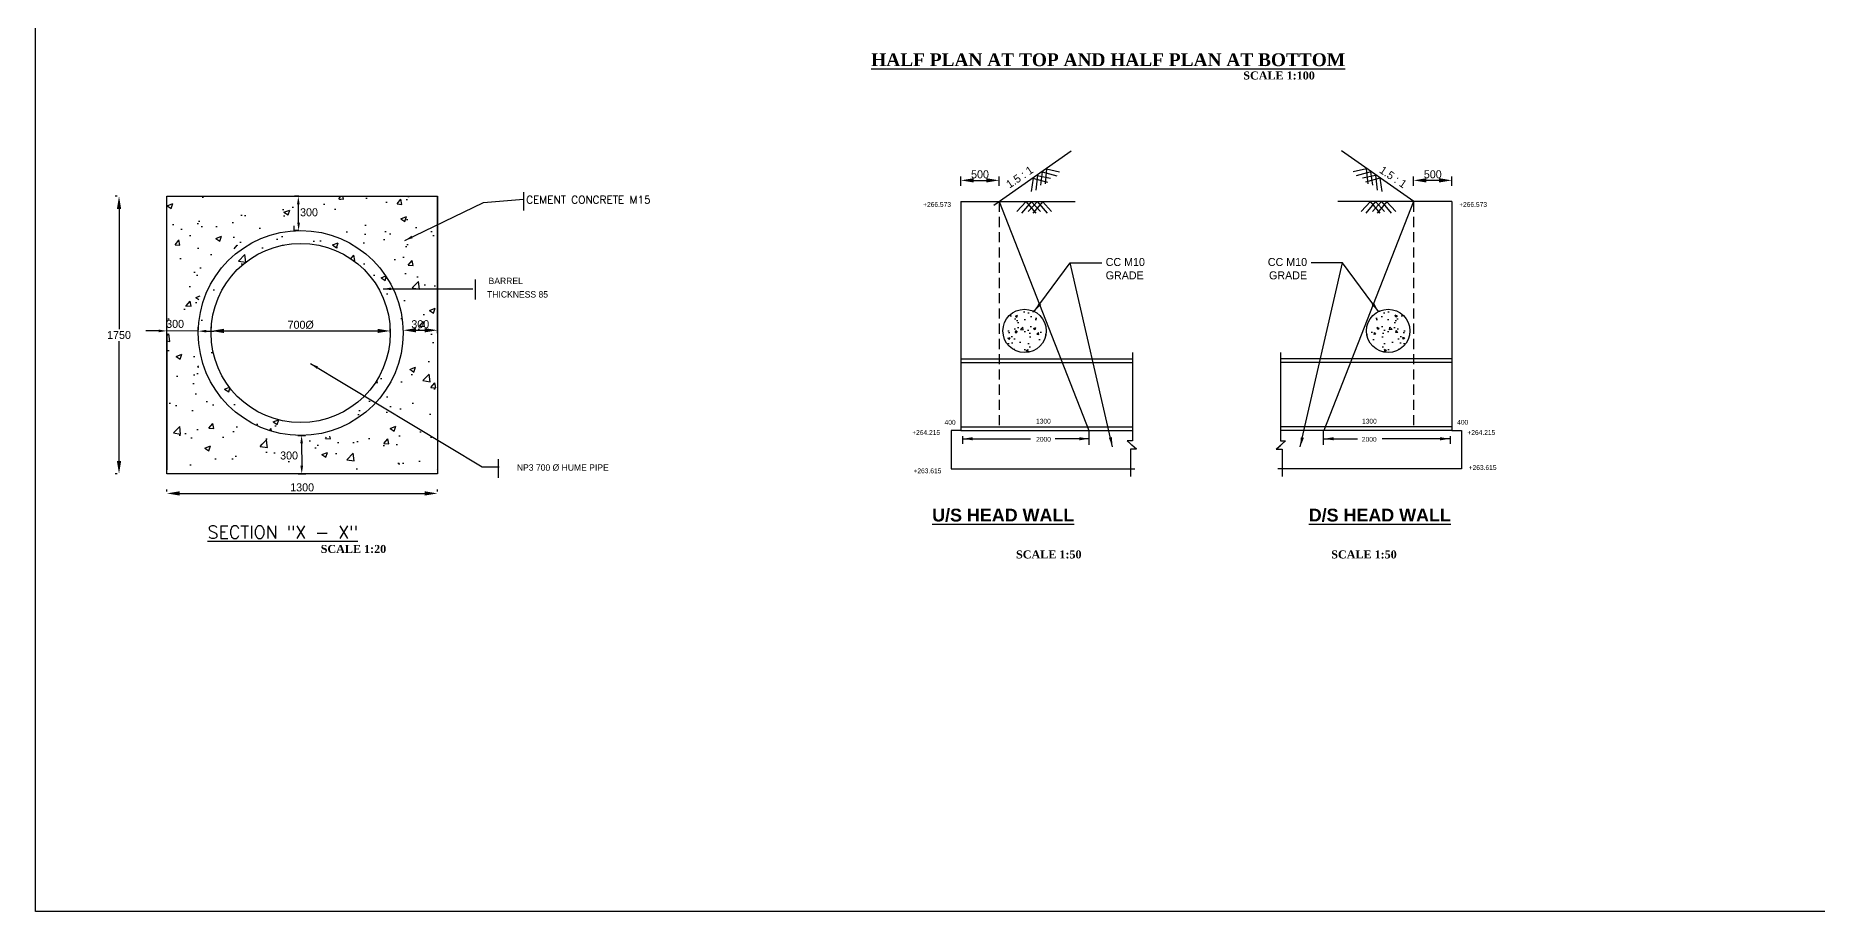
# Model space of a CAD drawing. Header units: millimetres. Extents: x 2268 to 3145, y -346 to 298.
# Drawn here: x 2268 to 2824, y -346 to -72 of the extents above; entities that cross this region are included whole.
import ezdxf

# ---------------------------------------------------------------- set-up
doc = ezdxf.new("R2010")
doc.units = ezdxf.units.MM
doc.linetypes.add('DASHED', pattern=[19.05, 12.7, -6.35])
doc.layers.add('BASIC', color=18, linetype='Continuous')
doc.styles.add('ROMANS', font='romans')
doc.styles.add('ROMANT', font='romant', dxfattribs={"height": 3})
doc.dimstyles.new('ISO-25', dxfattribs={"dimtxt": 2.5, "dimasz": 4, "dimexe": 1.25, "dimexo": 0.625, "dimtad": 1, "dimtih": 1, "dimtoh": 1, "dimtxsty": 'Standard', "dimcen": 2.5, "dimadec": 0, "dimazin": 0, "dimtfac": 1, "dimtmove": 0, "dimatfit": 3, "dimfxl": 1, "dimarcsym": 0})
doc.dimstyles.get("Standard").update_dxf_attribs({"dimtxt": 2.5, "dimasz": 2.5, "dimexe": 0.18, "dimexo": 0.0625, "dimgap": 0.09, "dimtad": 1, "dimtih": 1, "dimtoh": 1, "dimdec": 4, "dimzin": 0, "dimdsep": 46, "dimtxsty": 'Standard', "dimcen": 0.09, "dimadec": 0, "dimazin": 0, "dimtfac": 1, "dimtdec": 4, "dimtofl": 0, "dimtmove": 0, "dimatfit": 3, "dimfxl": 1, "dimtolj": 1, "dimtzin": 0, "dimarcsym": 0})
pattern_1 = [(50, (2666.853, 169.827), (18.21847, -1.5939), [1.905, -20.955]), (355, (2666.853, 169.827), (-3.5243, 19.10566), [1.524, -16.764]), (100.451, (2668.371, 169.694), (14.69425, 17.51167), [1.619, -17.809]), (46.184, (2666.853, 174.907), (27.1079, -4.2042), [2.8575, -31.4325]), (96.6356, (2669.112, 174.556), (23.7404, 24.7426), [2.4285, -26.7135]), (351.184, (2666.853, 174.907), (23.7405, 24.7425), [2.286, -25.146]), (21, (2669.393, 173.637), (15.1615, -10.22655), [1.905, -20.955]), (326, (2669.393, 173.637), (6.1802, 18.4188), [1.524, -16.764]), (71.4514, (2670.657, 172.785), (21.34165, 8.1923), [1.619, -17.809]), (37.5, (2666.853, 169.827), (0.30886, 8.4555), [0, -16.5608, 0, -17.018, 0, -16.8275]), (7.5, (2666.853, 169.827), (6.68197, 10.01806), [0, -9.7028, 0, -16.1798, 0, -6.4135]), (327.5, (2661.189, 169.827), (13.55906, -0.57287), [0, -6.35, 0, -19.812, 0, -26.289]), (317.5, (2658.649, 169.827), (14.81292, 2.54265), [0, -8.255, 0, -13.1572, 0, -18.669])]

# ---------------------------------------------------------------- blocks, each defined once
blk = doc.blocks.new('*D1')
at = {"color": 0, "lineweight": -2, "transparency": 16777216}
for p, q in [((2293.16, -122.28), (2292.54, -122.28)), ((2293.79, -126.28), (2293.79, -163.75)), ((2293.79, -204.97), (2293.79, -167.5)), ((2293.16, -208.97), (2292.54, -208.97))]:
    blk.add_line(p, q, dxfattribs=at)
at = {"color": 0, "transparency": 16777216}
for points in [[(2293.12, -126.28), (2294.46, -126.28), (2293.79, -122.28)], [(2293.12, -204.97), (2294.46, -204.97), (2293.79, -208.97)]]:
    blk.add_solid(points, dxfattribs=at)
at = {"layer": 'Defpoints', "color": 0, "transparency": 16777216}
for p in [(2293.79, -122.28), (2293.79, -208.97), (2293.79, -208.97)]:
    blk.add_point(p, dxfattribs=at)
at = {"color": 0, "lineweight": -3, "transparency": 16777216, "insert": (2293.79, -165.63), "char_height": 2.5, "attachment_point": 5}
blk.add_mtext('1750', dxfattribs=at)
blk = doc.blocks.new('*D2')
at = {"color": 0, "lineweight": -2, "transparency": 16777216}
for p, q in [((2382.54, -163.93), (2382.54, -162.89)), ((2386.54, -164.14), (2389.26, -164.14)), ((2393.26, -163.86), (2393.26, -162.89))]:
    blk.add_line(p, q, dxfattribs=at)
at = {"color": 0, "transparency": 16777216}
for points in [[(2386.54, -163.47), (2386.54, -164.81), (2382.54, -164.14)], [(2389.26, -163.47), (2389.26, -164.81), (2393.26, -164.14)]]:
    blk.add_solid(points, dxfattribs=at)
at = {"layer": 'Defpoints', "color": 0, "transparency": 16777216}
for p in [(2382.54, -164.55), (2393.26, -164.14), (2393.26, -164.49)]:
    blk.add_point(p, dxfattribs=at)
at = {"color": 0, "lineweight": -3, "transparency": 16777216, "insert": (2387.9, -162.26), "char_height": 2.5, "attachment_point": 5}
blk.add_mtext('300', dxfattribs=at)
blk = doc.blocks.new('*D3')
at = {"color": 0, "lineweight": -2, "transparency": 16777216}
for p, q in [((2308.72, -214.49), (2308.72, -213.86)), ((2312.72, -215.11), (2389.26, -215.11)), ((2393.26, -214.49), (2393.26, -213.86))]:
    blk.add_line(p, q, dxfattribs=at)
at = {"color": 0, "transparency": 16777216}
for points in [[(2312.72, -214.45), (2312.72, -215.78), (2308.72, -215.11)], [(2389.26, -214.45), (2389.26, -215.78), (2393.26, -215.11)]]:
    blk.add_solid(points, dxfattribs=at)
at = {"layer": 'Defpoints', "color": 0, "transparency": 16777216}
for p in [(2308.72, -215.11), (2393.26, -215.11), (2393.26, -215.11)]:
    blk.add_point(p, dxfattribs=at)
at = {"color": 0, "lineweight": -3, "transparency": 16777216, "insert": (2350.99, -213.24), "char_height": 2.5, "attachment_point": 5}
blk.add_mtext('1300', dxfattribs=at)
blk = doc.blocks.new('*D4')
at = {"color": 0, "lineweight": -2, "transparency": 16777216}
for p, q in [((2322.55, -164.97), (2322.55, -163.1)), ((2326.55, -164.35), (2374.54, -164.35)), ((2378.54, -164.79), (2378.54, -163.1))]:
    blk.add_line(p, q, dxfattribs=at)
at = {"color": 0, "transparency": 16777216}
for points in [[(2326.55, -163.68), (2326.55, -165.01), (2322.55, -164.35)], [(2374.54, -163.68), (2374.54, -165.01), (2378.54, -164.35)]]:
    blk.add_solid(points, dxfattribs=at)
at = {"layer": 'Defpoints', "color": 0, "transparency": 16777216}
for p in [(2322.55, -165.59), (2378.54, -164.35), (2378.54, -165.42)]:
    blk.add_point(p, dxfattribs=at)
at = {"color": 0, "lineweight": -3, "transparency": 16777216, "insert": (2350.54, -162.47), "char_height": 2.5, "attachment_point": 5}
blk.add_mtext('700%%c', dxfattribs=at)
blk = doc.blocks.new('*D5')
at = {"layer": 'BASIC', "color": 0, "lineweight": -2, "transparency": 16777216}
for p, q in [((2556.75, -119.07), (2556.75, -116.06)), ((2568.75, -119.07), (2568.75, -116.06)), ((2560.75, -117.31), (2564.75, -117.31))]:
    blk.add_line(p, q, dxfattribs=at)
at = {"layer": 'BASIC', "color": 0, "transparency": 16777216}
for points in [[(2560.75, -116.64), (2560.75, -117.97), (2556.75, -117.31)], [(2564.75, -116.64), (2564.75, -117.97), (2568.75, -117.31)]]:
    blk.add_solid(points, dxfattribs=at)
at = {"layer": 'Defpoints', "color": 0, "transparency": 16777216}
for p in [(2556.75, -119.7), (2568.75, -117.31), (2568.75, -119.7)]:
    blk.add_point(p, dxfattribs=at)
at = {"layer": 'BASIC', "color": 0, "transparency": 16777216, "insert": (2562.75, -115.43), "char_height": 2.5, "attachment_point": 5}
blk.add_mtext('500', dxfattribs=at)
blk = doc.blocks.new('*D6')
at = {"layer": 'BASIC', "color": 0, "lineweight": -2, "transparency": 16777216}
for p, q in [((2698.18, -119.07), (2698.18, -116.06)), ((2710.18, -119.07), (2710.18, -116.06)), ((2706.18, -117.31), (2702.18, -117.31))]:
    blk.add_line(p, q, dxfattribs=at)
at = {"layer": 'BASIC', "color": 0, "transparency": 16777216}
for points in [[(2702.18, -116.64), (2702.18, -117.97), (2698.18, -117.31)], [(2706.18, -116.64), (2706.18, -117.97), (2710.18, -117.31)]]:
    blk.add_solid(points, dxfattribs=at)
at = {"layer": 'Defpoints', "color": 0, "transparency": 16777216}
for p in [(2698.18, -117.31), (2698.18, -119.7), (2710.18, -119.7)]:
    blk.add_point(p, dxfattribs=at)
at = {"layer": 'BASIC', "color": 0, "transparency": 16777216, "insert": (2704.18, -115.43), "char_height": 2.5, "attachment_point": 5}
blk.add_mtext('500', dxfattribs=at)

msp = doc.modelspace()

# ---------------------------------------------------------------- hatches: boundary and pattern name
at = {"lineweight": -3}
h = msp.add_hatch(dxfattribs=at)
h.set_pattern_fill('AR-CONC', color=0, scale=0.1, style=0)
h.set_pattern_definition(pattern_1)
h.paths.add_polyline_path([(2350.53998, -128.28016), (2350.53998, -122.28016), (2308.7157, -122.28016), (2308.7157, -165.00016), (2313.81998, -165.00016, -0.414213562)])
h.paths.add_polyline_path([(2393.25998, -122.28016), (2350.53998, -122.28016), (2350.53998, -128.28016, -0.414213562), (2387.25998, -165.00016), (2393.25998, -165.00016)])
h = msp.add_hatch(dxfattribs=at)
h.set_pattern_fill('AR-CONC', color=0, scale=0.1, style=0)
h.set_pattern_definition(pattern_1)
h.paths.add_polyline_path([(2350.53998, -137.00016), (2350.53998, -133.00016, 0.414213562), (2318.53998, -165.00016), (2322.53998, -165.00016, -0.414213562)], flags=17)
h.paths.add_polyline_path([(2350.53998, -131.48016), (2350.53998, -128.28016, 0.414213562), (2313.81998, -165.00016), (2317.01998, -165.00016, -0.414213562)])
h.paths.add_polyline_path([(2350.53998, -128.28016), (2350.53998, -131.48016, -0.414213562), (2384.05998, -165.00016), (2387.25998, -165.00016, 0.414213562)])
h.paths.add_polyline_path([(2350.53998, -133.00016), (2350.53998, -137.00016, -0.414213562), (2378.53998, -165.00016), (2382.53998, -165.00016, 0.414213562)], flags=17)
h.paths.add_polyline_path([(2382.53998, -165.00016), (2378.53998, -165.00016, -0.414213562), (2350.53998, -193.00016), (2350.53998, -197.00016, 0.414213562)], flags=17)
h.paths.add_polyline_path([(2387.25998, -165.00016), (2384.05998, -165.00016, -0.414213562), (2350.53998, -198.52016), (2350.53998, -201.72016, 0.414213562)])
h.paths.add_polyline_path([(2322.53998, -165.00016), (2318.53998, -165.00016, 0.414213562), (2350.53998, -197.00016), (2350.53998, -193.00016, -0.414213562)], flags=17)
h.paths.add_polyline_path([(2317.01998, -165.00016), (2313.81998, -165.00016, 0.414213562), (2350.53998, -201.72016), (2350.53998, -198.52016, -0.414213562)])
h = msp.add_hatch()
h.set_pattern_fill('AR-CONC', color=0, scale=0.0375, style=0)
h.set_pattern_definition([(50, (2692.488, 29.2086), (6.83193, -0.59772), [0.71438, -7.85813]), (355, (2692.488, 29.2086), (-1.3216, 7.16462), [0.5715, -6.2865]), (100.451, (2693.057, 29.159), (5.51034, 6.56688), [0.60713, -6.67837]), (46.184, (2692.488, 31.1136), (10.16546, -1.5766), [1.07156, -11.7872]), (96.6356, (2693.335, 30.982), (8.90266, 9.27846), [0.9107, -10.01756]), (351.184, (2692.488, 31.114), (8.90267, 9.27844), [0.85725, -9.42975]), (21, (2693.4403, 30.6373), (5.68556, -3.83496), [0.71438, -7.85813]), (326, (2693.44, 30.637), (2.31758, 6.90705), [0.5715, -6.2865]), (71.4514, (2693.914, 30.318), (8.00312, 3.0721), [0.60713, -6.67838]), (37.5, (2692.4878, 29.2086), (0.115823, 3.170814), [0, -6.2103, 0, -6.38175, 0, -6.31031]), (7.5, (2692.4878, 29.2086), (2.505737, 3.75677), [0, -3.63855, 0, -6.067425, 0, -2.40506]), (327.5, (2690.3637, 29.2086), (5.084647, -0.214828), [0, -2.38125, 0, -7.4295, 0, -9.858375]), (317.5, (2689.411, 29.2086), (5.554844, 0.95349), [0, -3.095625, 0, -4.93395, 0, -7.000875])])
edge = h.paths.add_edge_path()
edge.add_arc((2576.68022, -164.35945), 6.77403, 0, 360)
h = msp.add_hatch()
h.set_pattern_fill('AR-CONC', color=0, scale=0.75, style=0)
h.set_pattern_definition([(50, (2694.17, 23.94), (136.64, -11.954), [14.287, -157.162]), (355, (2694.17, 23.94), (-26.43, 143.29), [11.43, -125.73]), (100.45, (2705.55, 22.94), (110.21, 131.34), [12.14, -133.57]), (46.184, (2694.17, 62.04), (203.31, -31.53), [21.43, -235.74]), (96.636, (2711.11, 59.41), (178.05, 185.57), [18.21, -200.35]), (351.18, (2694.17, 62.04), (178.05, 185.57), [17.145, -188.595]), (21, (2713.22, 52.52), (113.71, -76.7), [14.287, -157.162]), (326, (2713.22, 52.52), (46.35, 138.14), [11.43, -125.73]), (71.45, (2722.7, 46.12), (160.06, 61.44), [12.143, -133.567]), (37.5, (2694.17, 23.94), (2.316, 63.416), [0, -124.206, 0, -127.635, 0, -126.206]), (7.5, (2694.17, 23.94), (50.115, 75.135), [0, -72.771, 0, -121.349, 0, -48.101]), (327.5, (2651.686, 23.94), (101.693, -4.297), [0, -47.625, 0, -148.59, 0, -197.167]), (317.5, (2632.64, 23.94), (111.097, 19.07), [0, -61.912, 0, -98.679, 0, -140.018])])
edge = h.paths.add_edge_path()
edge.add_arc((2576.68022, -164.35945), 6.77403, 0, 360)
h = msp.add_hatch()
h.set_pattern_fill('AR-CONC', color=0, scale=0.0375, style=0)
h.set_pattern_definition([(130, (2574.441, 29.2086), (-6.83193, -0.59772), [0.71438, -7.85813]), (185, (2574.441, 29.2086), (1.3216, 7.16462), [0.5715, -6.2865]), (79.549, (2573.8715, 29.159), (-5.51034, 6.56688), [0.60713, -6.67837]), (133.816, (2574.441, 31.1136), (-10.16546, -1.5766), [1.07156, -11.7872]), (83.3644, (2573.594, 30.982), (-8.90266, 9.27846), [0.9107, -10.01756]), (188.816, (2574.441, 31.114), (-8.90267, 9.27844), [0.85725, -9.42975]), (159, (2573.4883, 30.6373), (-5.68556, -3.83496), [0.71438, -7.85813]), (214, (2573.488, 30.637), (-2.31758, 6.90705), [0.5715, -6.2865]), (108.5486, (2573.0145, 30.318), (-8.00312, 3.0721), [0.60712, -6.67837]), (142.5, (2574.4408, 29.2086), (-0.115823, 3.170814), [0, -6.2103, 0, -6.38175, 0, -6.31031]), (172.5, (2574.4408, 29.2086), (-2.505737, 3.75677), [0, -3.63855, 0, -6.067425, 0, -2.40506]), (212.5, (2576.565, 29.2086), (-5.084647, -0.214828), [0, -2.38125, 0, -7.4295, 0, -9.858375]), (222.5, (2577.5174, 29.2086), (-5.554844, 0.95349), [0, -3.095625, 0, -4.93395, 0, -7.000875])])
edge = h.paths.add_edge_path()
edge.add_arc((2690.24838, -164.35945), 6.77403, 0, 360)
h = msp.add_hatch()
h.set_pattern_fill('AR-CONC', color=0, scale=0.75, style=0)
h.set_pattern_definition([(130, (2572.76, 23.94), (-136.64, -11.954), [14.287, -157.162]), (185, (2572.76, 23.94), (26.43, 143.29), [11.43, -125.73]), (79.55, (2561.37, 22.94), (-110.21, 131.34), [12.14, -133.57]), (133.816, (2572.76, 62.04), (-203.31, -31.53), [21.43, -235.74]), (83.364, (2555.82, 59.41), (-178.05, 185.57), [18.21, -200.35]), (188.82, (2572.76, 62.04), (-178.05, 185.57), [17.145, -188.595]), (159, (2553.71, 52.52), (-113.71, -76.7), [14.287, -157.162]), (214, (2553.71, 52.52), (-46.35, 138.14), [11.43, -125.73]), (108.55, (2544.24, 46.12), (-160.06, 61.44), [12.142, -133.567]), (142.5, (2572.76, 23.94), (-2.316, 63.416), [0, -124.206, 0, -127.635, 0, -126.206]), (172.5, (2572.76, 23.94), (-50.115, 75.135), [0, -72.771, 0, -121.349, 0, -48.101]), (212.5, (2615.24, 23.94), (-101.693, -4.297), [0, -47.625, 0, -148.59, 0, -197.167]), (222.5, (2634.29, 23.94), (-111.097, 19.07), [0, -61.912, 0, -98.679, 0, -140.018])])
edge = h.paths.add_edge_path()
edge.add_arc((2690.24838, -164.35945), 6.77403, 0, 360)
h = msp.add_hatch(dxfattribs=at)
h.set_pattern_fill('AR-CONC', color=0, scale=0.1, style=0)
h.set_pattern_definition(pattern_1)
h.paths.add_polyline_path([(2313.81998, -165.00016), (2308.7157, -165.00016), (2308.7157, -207.72016), (2350.53998, -207.72016), (2350.53998, -201.72016, -0.414213562)])
h.paths.add_polyline_path([(2393.25998, -165.00016), (2387.25998, -165.00016, -0.414213562), (2350.53998, -201.72016), (2350.53998, -207.72016), (2393.25998, -207.72016)])

# ---------------------------------------------------------------- linework, layer by layer
at = {"color": 0}
for p, q in [((2567.09708, -125.02553), (2591.27465, -108.13463)), ((2698.30713, -123.96056), (2675.65395, -108.13463)), ((2579.31219, -116.62217), (2578.69581, -120.80108)), ((2579.23905, -116.67257), (2583.8031, -117.86323)), ((2580.66503, -115.68985), (2580.15292, -120.37877)), ((2580.59188, -115.74026), (2584.71646, -116.65191)), ((2582.20944, -114.62551), (2581.59306, -118.80442)), ((2582.1363, -114.67592), (2586.70035, -115.86657)), ((2583.56228, -113.69319), (2583.05018, -118.38211)), ((2583.48914, -113.7436), (2587.61371, -114.65525)), ((2683.43946, -113.7436), (2679.31489, -114.65525)), ((2684.7923, -114.67592), (2680.22825, -115.86657)), ((2686.33671, -115.74026), (2682.21214, -116.65191)), ((2687.68955, -116.67257), (2683.1255, -117.86323)), ((2683.36632, -113.69319), (2683.87842, -118.38211)), ((2684.71916, -114.62551), (2685.33554, -118.80442)), ((2686.26357, -115.68985), (2686.77567, -120.37877)), ((2687.61641, -116.62217), (2688.23279, -120.80108)), ((2556.75263, -123.96056), (2556.75263, -195.46056)), ((2556.75263, -123.96056), (2568.75263, -123.96056)), ((2556.75263, -123.96056), (2556.75263, -195.46056)), ((2556.75263, -123.96056), (2568.75263, -123.96056)), ((2568.75263, -123.96056), (2596.75263, -195.46056)), ((2568.75263, -123.96056), (2592.43114, -123.96056)), ((2577.16209, -123.96056), (2574.28321, -127.05172)), ((2578.80507, -123.96056), (2575.72265, -127.53084)), ((2577.07326, -123.96056), (2580.15568, -127.53084)), ((2580.68071, -123.96056), (2577.80184, -127.05172)), ((2578.71624, -123.96056), (2581.59511, -127.05172)), ((2582.32369, -123.96056), (2579.24128, -127.53084)), ((2580.59188, -123.96056), (2583.6743, -127.53084)), ((2582.23486, -123.96056), (2585.11374, -127.05172)), ((2698.17596, -123.96056), (2670.17596, -195.46056)), ((2698.17596, -123.96056), (2674.49746, -123.96056)), ((2684.69374, -123.96056), (2681.81486, -127.05172)), ((2686.33671, -123.96056), (2683.2543, -127.53084)), ((2684.60491, -123.96056), (2687.68732, -127.53084)), ((2688.21236, -123.96056), (2685.33349, -127.05172)), ((2686.24789, -123.96056), (2689.12676, -127.05172)), ((2689.85534, -123.96056), (2686.77292, -127.53084)), ((2688.12353, -123.96056), (2691.20595, -127.53084)), ((2689.76651, -123.96056), (2692.64538, -127.05172)), ((2710.17596, -123.96056), (2698.17596, -123.96056)), ((2710.17596, -123.96056), (2698.17596, -123.96056)), ((2710.17596, -123.96056), (2710.17596, -195.46056)), ((2710.17596, -123.96056), (2710.17596, -195.46056)), ((2610.35409, -171.07295), (2610.35409, -198.73015)), ((2656.5745, -171.07295), (2656.5745, -198.73015)), ((2556.75263, -173.06056), (2610.35409, -173.06056)), ((2556.75263, -174.26056), (2610.35409, -174.26056)), ((2710.17596, -173.06056), (2656.5745, -173.06056)), ((2710.17596, -174.26056), (2656.5745, -174.26056)), ((2556.75263, -194.26056), (2610.35409, -194.26056)), ((2710.17596, -194.26056), (2656.5745, -194.26056)), ((2556.75263, -195.46056), (2553.75263, -195.46056)), ((2553.75263, -195.46056), (2553.75263, -207.46056)), ((2553.75263, -195.46056), (2553.75263, -199.46056)), ((2556.75263, -195.46056), (2590.01773, -195.46056)), ((2556.75263, -195.46056), (2610.35409, -195.46056)), ((2557.29359, -197.22636), (2557.29359, -199.65881)), ((2568.75263, -195.46056), (2596.75263, -195.46056)), ((2590.01773, -195.46056), (2610.35409, -195.46056)), ((2596.87136, -199.92908), (2596.87136, -195.49461)), ((2610.35409, -198.73015), (2608.73582, -198.73015)), ((2608.73582, -198.73015), (2611.62559, -201.27146)), ((2611.62559, -201.27146), (2610.1807, -200.00081)), ((2658.19278, -198.73015), (2655.30301, -201.27146)), ((2655.30301, -201.27146), (2656.74789, -200.00081)), ((2676.91087, -195.46056), (2656.5745, -195.46056)), ((2710.17596, -195.46056), (2656.5745, -195.46056)), ((2656.5745, -198.73015), (2658.19278, -198.73015)), ((2670.05724, -199.92908), (2670.05724, -195.49461)), ((2698.17596, -195.46056), (2670.17596, -195.46056)), ((2710.17596, -195.46056), (2676.91087, -195.46056)), ((2709.63501, -197.22636), (2709.63501, -199.65881)), ((2710.17596, -195.46056), (2713.17596, -195.46056)), ((2713.17596, -195.46056), (2713.17596, -207.46056)), ((2713.17596, -195.46056), (2713.17596, -199.46056)), ((2611.62559, -201.27146), (2609.77614, -201.27146)), ((2609.77614, -201.27146), (2609.77614, -209.81951)), ((2655.30301, -201.27146), (2657.15246, -201.27146)), ((2657.15246, -201.27146), (2657.15246, -209.81951)), ((2553.75263, -207.46056), (2611.12949, -207.46056)), ((2553.75263, -207.46056), (2593.01773, -207.46056)), ((2553.75263, -207.46056), (2559.75263, -207.46056)), ((2553.75263, -207.46056), (2561.25263, -207.46056)), ((2713.17596, -207.46056), (2655.79911, -207.46056)), ((2713.17596, -207.46056), (2673.91087, -207.46056)), ((2713.17596, -207.46056), (2705.67596, -207.46056)), ((2713.17596, -207.46056), (2707.17596, -207.46056))]:
    msp.add_line(p, q, dxfattribs=at)
at = {"color": 0, "lineweight": -3}
for p, q in [((2308.7157, -208.97016), (2308.7157, -122.28016)), ((2308.7157, -122.28016), (2350.53998, -122.28016)), ((2349.91498, -122.28016), (2348.55563, -122.28016)), ((2350.53998, -122.28016), (2393.25998, -122.28016)), ((2393.25998, -165.00016), (2393.25998, -122.28016)), ((2393.25998, -122.28016), (2393.25998, -165.00016)), ((2349.89495, -130.50667), (2349.80563, -124.78016)), ((2348.47707, -133.21888), (2348.45177, -131.54527)), ((2349.98763, -133.00667), (2348.64495, -133.00667)), ((2306.2157, -164.34743), (2302.12499, -164.34743)), ((2308.7157, -164.37516), (2308.7157, -163.09743)), ((2318.54474, -164.42096), (2308.7157, -164.34743)), ((2308.7157, -165.00016), (2308.7157, -207.72016)), ((2318.54474, -164.44869), (2318.54474, -163.17096)), ((2321.04474, -164.42096), (2323.54474, -164.42096)), ((2393.25998, -165.00016), (2393.25998, -208.97016)), ((2349.67351, -196.9989), (2352.07485, -196.9989)), ((2350.82485, -199.4989), (2350.86823, -206.47016)), ((2393.25998, -208.97016), (2308.7157, -208.97016)), ((2349.71689, -208.97016), (2352.11823, -208.97016))]:
    msp.add_line(p, q, dxfattribs=at)
at = {"color": 0, "linetype": 'ByBlock', "lineweight": -2}
for p, q in [((2420.1767, -120.99617), (2420.1767, -126.69566)), ((2412.24563, -204.36679), (2412.24563, -210.24536))]:
    msp.add_line(p, q, dxfattribs=at)
at = {"color": 0, "linetype": 'DASHED', "ltscale": 0.25}
for p, q in [((2568.75263, -123.96056), (2568.75263, -195.46056)), ((2698.17596, -123.96056), (2698.17596, -195.46056))]:
    msp.add_line(p, q, dxfattribs=at)
at = {"color": 0, "linetype": 'ByBlock'}
msp.add_line((2405.04659, -148.2851), (2405.04659, -154.49131), dxfattribs=at)
msp.add_lwpolyline([(2267.7406, 297.62314), (3145.06997, 297.62314), (3145.06997, -345.68892), (2267.7406, -345.68892)], close=True)
at = {"color": 0, "lineweight": -3}
for radius in [32, 28]:
    msp.add_circle((2350.53998, -165.00016), radius, dxfattribs=at)
at = {"color": 0}
for centre in [(2576.68022, -164.35945), (2690.24838, -164.35945)]:
    msp.add_circle(centre, 6.77403, dxfattribs=at)
at = {"color": 0, "lineweight": -3}
for points in [[(2349.38896, -124.78016), (2350.2223, -124.78016), (2349.80563, -122.28016)], [(2349.47828, -130.50667), (2350.31162, -130.50667), (2349.89495, -133.00667)], [(2306.2157, -163.93077), (2306.2157, -164.7641), (2308.7157, -164.34743)], [(2321.04474, -164.0043), (2321.04474, -164.83763), (2318.54474, -164.42096)], [(2350.40819, -199.4989), (2351.24152, -199.4989), (2350.82485, -196.9989)], [(2350.45157, -206.47016), (2351.2849, -206.47016), (2350.86823, -208.97016)]]:
    msp.add_solid(points, dxfattribs=at)

# ---------------------------------------------------------------- texts
at = {"color": 0}
for s, height, style, p in [('CEMENT CONCRETE M15', 2.4, 'ROMANS', (2420.96842, -124.57074)), (' %%USECTION "X - X"', 4, 'ROMANT', (2318.6875, -229.21549))]:
    msp.add_text(s, height=height, dxfattribs=dict(at, style=style)).set_placement(p)
for s, insert, char_height, width, attachment_point in [('{\\fTimes New Roman|b1|i0|c0|p18;\\LHALF PLAN AT TOP AND HALF PLAN AT BOTTOM}', (2528.75845, -77.61675), 4, 334.0716, 1), ('{\\fTimes New Roman|b1|i0|c0|p18;SCALE 1:100}', (2644.99584, -83.29777), 2.5, 25.1815, 1), ('+266.573', (2544.99345, -124.0996), 1.5, 40.8919, 1), ('+266.573', (2712.43782, -124.0996), 1.5, 40.8919, 1), ('CC M10 GRADE     \\P ', (2602.00538, -141.56567), 2.5, 19.3321, 1), ('CC M10 GRADE     \\P ', (2664.92322, -141.56567), 2.5, 19.3321, 3), ('400', (2551.67786, -192.14371), 1.5, 40.8919, 1), ('1300', (2580.24564, -191.7961), 1.5, 40.8919, 1), ('1300', (2686.68296, -191.7961), 1.5, 40.8919, 3), ('400', (2715.25074, -192.14371), 1.5, 40.8919, 3), ('+264.215', (2541.58054, -195.32865), 1.5, 40.8919, 1), ('2000', (2580.28412, -197.46253), 1.5, 40.8919, 1), ('2000', (2686.64448, -197.46253), 1.5, 40.8919, 3), ('+264.215', (2715.00363, -195.32865), 1.5, 40.8919, 1), ('+263.615', (2541.98179, -207.31553), 1.5, 40.8919, 1), ('+263.615', (2715.40487, -206.26648), 1.5, 40.8919, 1), ('{\\fArial|b1|i0|c0|p34;\\LU/S HEAD WALL }', (2547.80626, -219.88701), 4, 80.7179, 1), ('{\\fArial|b1|i0|c0|p34;\\LD/S HEAD WALL }', (2709.82504, -219.88701), 4, 80.7179, 3), ('{\\fTimes New Roman|b1|i0|c0|p18;SCALE 1:20}', (2356.79865, -231.20367), 2.5, 25.1815, 1), ('{\\fTimes New Roman|b1|i0|c0|p18;SCALE 1:50}', (2574.00609, -232.92717), 2.5, 25.1815, 1), ('{\\fTimes New Roman|b1|i0|c0|p18;SCALE 1:50}', (2692.92251, -232.92717), 2.5, 25.1815, 3)]:
    msp.add_mtext(s, dxfattribs=dict(at, insert=insert, char_height=char_height, width=width, attachment_point=attachment_point))
at = {"color": 0, "char_height": 2.5, "width": 35.5533}
for insert, attachment_point, rotation in [((2570.56707, -117.82125), 1, 34), ((2696.36153, -117.82125), 3, 326)]:
    msp.add_mtext('1.5 : 1', dxfattribs=dict(at, insert=insert, attachment_point=attachment_point, rotation=rotation))
at = {"color": 0, "lineweight": -3, "char_height": 2.5, "attachment_point": 5}
for insert in [(2353.13896, -127.29513), (2311.30591, -162.16354), (2346.9099, -203.28208)]:
    msp.add_mtext('300', dxfattribs=dict(at, insert=insert))
at = {"color": 0, "linetype": 'ByBlock', "lineweight": -2, "char_height": 2, "attachment_point": 5}
for s, insert in [('BARREL', (2414.58419, -148.7284)), (' THICKNESS 85', (2417.91126, -152.93976)), ('NP3 700 %%C HUME PIPE', (2432.42383, -207.06265))]:
    msp.add_mtext(s, dxfattribs=dict(at, insert=insert))

# ---------------------------------------------------------------- dimensions: what is measured, and where the dimension line sits
at = {"color": 0, "lineweight": -3}
dim = msp.add_linear_dim(base=(2293.78847, -208.97016), p1=(2293.78847, -122.28016), p2=(2293.78847, -208.97016), angle=90, text='1750', dimstyle='ISO-25', dxfattribs=at)
dim.commit()
dim.dimension.update_dxf_attribs({"geometry": '*D1', "text_midpoint": (2293.78847, -165.62516)})
for base, p1, p2, text, picture, middle in [((2378.53684, -164.34743), (2322.54625, -165.59251), (2378.53684, -165.41997), '700%%c', '*D4', (2350.54154, -162.47243)), ((2393.25998, -164.1391), (2382.53687, -164.55358), (2393.25998, -164.48771), '300', '*D2', (2387.89843, -162.2641)), ((2393.25998, -215.11356), (2308.7157, -215.11356), (2393.25998, -215.11356), '1300', '*D3', (2350.98784, -213.23856))]:
    dim = msp.add_linear_dim(base=base, p1=p1, p2=p2, text=text, dimstyle='ISO-25', dxfattribs=at)
    dim.commit()
    dim.dimension.update_dxf_attribs({"geometry": picture, "text_midpoint": middle})
at = {"layer": 'BASIC', "color": 0}
dim = msp.add_linear_dim(base=(2568.75263, -117.30744), p1=(2556.75263, -119.6965), p2=(2568.75263, -119.6965), text='500', dimstyle='ISO-25', dxfattribs=at)
dim.commit()
dim.dimension.update_dxf_attribs({"geometry": '*D5', "text_midpoint": (2562.75263, -115.43244)})
dim = msp.add_linear_dim(base=(2698.17596, -117.30744), p1=(2710.17596, -119.6965), p2=(2698.17596, -119.6965), angle=180, text='500', dimstyle='ISO-25', dxfattribs=at)
dim.commit()
dim.dimension.update_dxf_attribs({"geometry": '*D6', "text_midpoint": (2704.17596, -115.43244)})

# ---------------------------------------------------------------- leaders
at = {"color": 0, "linetype": 'ByBlock', "lineweight": -2}
for points in [[(2383.08351, -136.08573), (2407.60444, -124.23679), (2420.1767, -123.17917)], [(2376.29962, -151.20928), (2404.31381, -151.20928)], [(2353.62847, -174.54973), (2407.27608, -206.85393), (2412.52874, -206.85393)]]:
    msp.add_leader(points, dimstyle='Standard', override={"dimgap": 0.09, "dimtad": 0}, dxfattribs=at)
at = {"color": 0}
for points in [[(2579.69994, -158.29572), (2590.95715, -143.09652), (2600.75655, -143.09652)], [(2604.14092, -200.56054), (2590.95715, -143.09652)], [(2662.78768, -200.56054), (2675.97145, -143.09652)], [(2687.22866, -158.29572), (2675.97145, -143.09652), (2666.17205, -143.09652)], [(2557.43757, -198.03718), (2578.53348, -198.03718)], [(2596.74487, -198.03718), (2586.22461, -198.03718)], [(2670.18373, -198.03718), (2680.70399, -198.03718)], [(2709.49103, -198.03718), (2688.39512, -198.03718)]]:
    msp.add_leader(points, dimstyle='ISO-25', override={"dimasz": 3, "dimjust": 2}, dxfattribs=at)

doc.saveas('drawing.dxf')
